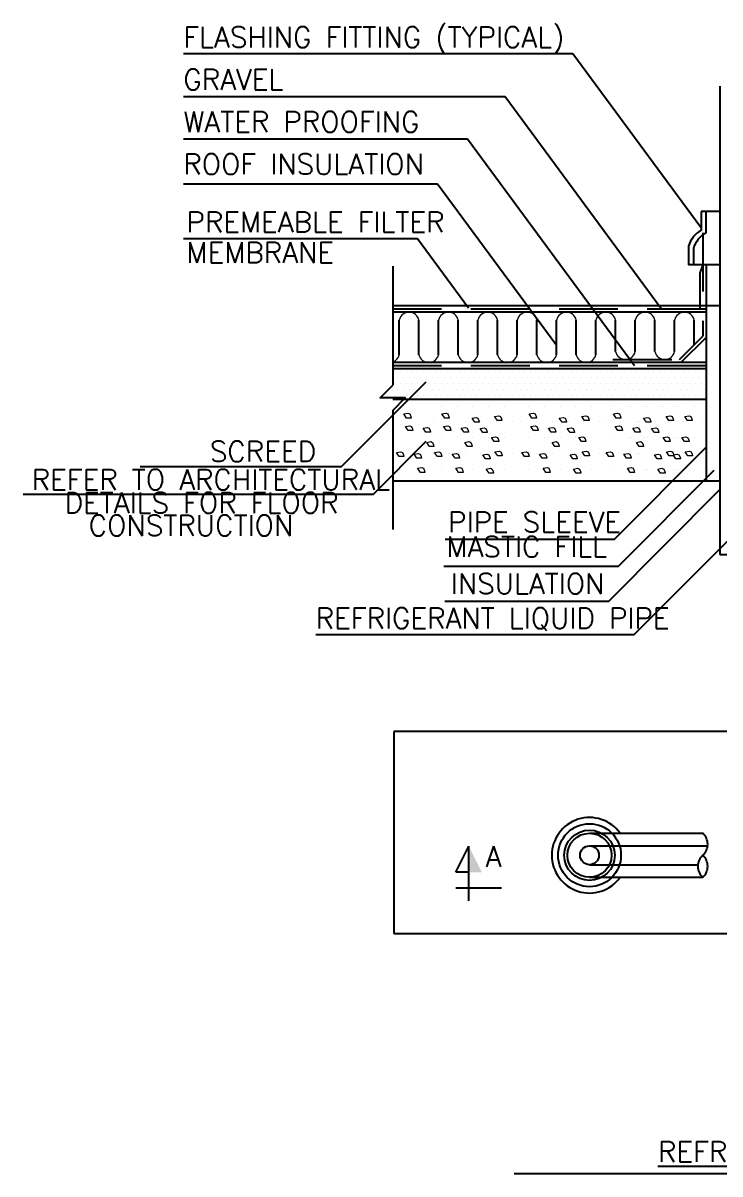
# Model space of a CAD drawing. Extents: x -730 to 2784, y 160 to 852.
# Drawn here: x -694.46 to -691.38, y 218.54 to 223.63 of the extents above; entities that cross this region are included whole.
import ezdxf

# ---------------------------------------------------------------- set-up
doc = ezdxf.new("R2010")
doc.units = 0
doc.header["$MEASUREMENT"] = 0
doc.linetypes.add('DSH3', pattern=[0.39, 0.26, -0.13])
for name, color, linetype in [('05_AC-EX.DUCT', 1, 'Continuous'), ('LIN-2', 7, 'Continuous'), ('LIN-4', 11, 'DSH3'), ('M_ARR', 2, 'Continuous'), ('T-TEXT', 3, 'Continuous'), ('TXST-500', 3, 'Continuous')]:
    doc.layers.add(name, color=color, linetype=linetype)
doc.layers.add('hatch', color=8, linetype='Continuous', lineweight=0)
doc.styles.add('AC', font='romans.shx', dxfattribs={"height": 0.2})

# ---------------------------------------------------------------- blocks, each defined once
blk = doc.blocks.new('*X260')
at = {"color": 0}
for p, q in [((2375, 12750), (2375, 12750)), ((2625, 12750), (2625, 12750)), ((2875, 12750), (2875, 12750)), ((3125, 12750), (3125, 12750)), ((3375, 12750), (3375, 12750)), ((2250, 12500), (2250, 12500)), ((2500, 12500), (2500, 12500)), ((2750, 12500), (2750, 12500)), ((3000, 12500), (3000, 12500)), ((3250, 12500), (3250, 12500)), ((3500, 12500), (3500, 12500)), ((2375, 12250), (2375, 12250)), ((2625, 12250), (2625, 12250)), ((2875, 12250), (2875, 12250)), ((3125, 12250), (3125, 12250)), ((3375, 12250), (3375, 12250)), ((2250, 12000), (2250, 12000)), ((2500, 12000), (2500, 12000)), ((2750, 12000), (2750, 12000)), ((3000, 12000), (3000, 12000)), ((3250, 12000), (3250, 12000)), ((3500, 12000), (3500, 12000)), ((2375, 11750), (2375, 11750)), ((2625, 11750), (2625, 11750)), ((2875, 11750), (2875, 11750)), ((3125, 11750), (3125, 11750)), ((3375, 11750), (3375, 11750))]:
    blk.add_line(p, q, dxfattribs=at)
blk = doc.blocks.new('*X259')
at = {"color": 0}
for p, q in [((1781.25, 7687.5), (1781.25, 7687.5)), ((1875, 7687.5), (1875, 7687.5)), ((1968.75, 7687.5), (1968.75, 7687.5)), ((2062.5, 7687.5), (2062.5, 7687.5)), ((2156.25, 7687.5), (2156.25, 7687.5)), ((2250, 7687.5), (2250, 7687.5)), ((2343.75, 7687.5), (2343.75, 7687.5)), ((2437.5, 7687.5), (2437.5, 7687.5)), ((2531.25, 7687.5), (2531.25, 7687.5)), ((2625, 7687.5), (2625, 7687.5)), ((2718.75, 7687.5), (2718.75, 7687.5)), ((2812.5, 7687.5), (2812.5, 7687.5)), ((2906.25, 7687.5), (2906.25, 7687.5)), ((3000, 7687.5), (3000, 7687.5)), ((3093.75, 7687.5), (3093.75, 7687.5)), ((3187.5, 7687.5), (3187.5, 7687.5)), ((3281.25, 7687.5), (3281.25, 7687.5)), ((3375, 7687.5), (3375, 7687.5)), ((3468.75, 7687.5), (3468.75, 7687.5)), ((3562.5, 7687.5), (3562.5, 7687.5)), ((3656.25, 7687.5), (3656.25, 7687.5)), ((3750, 7687.5), (3750, 7687.5)), ((3843.75, 7687.5), (3843.75, 7687.5)), ((3937.5, 7687.5), (3937.5, 7687.5)), ((4031.25, 7687.5), (4031.25, 7687.5)), ((4125, 7687.5), (4125, 7687.5)), ((4218.75, 7687.5), (4218.75, 7687.5)), ((4312.5, 7687.5), (4312.5, 7687.5)), ((4406.25, 7687.5), (4406.25, 7687.5)), ((4500, 7687.5), (4500, 7687.5)), ((4593.75, 7687.5), (4593.75, 7687.5)), ((4687.5, 7687.5), (4687.5, 7687.5)), ((4781.25, 7687.5), (4781.25, 7687.5)), ((4875, 7687.5), (4875, 7687.5)), ((4968.75, 7687.5), (4968.75, 7687.5)), ((5062.5, 7687.5), (5062.5, 7687.5)), ((5156.25, 7687.5), (5156.25, 7687.5)), ((5250, 7687.5), (5250, 7687.5)), ((5343.75, 7687.5), (5343.75, 7687.5)), ((5437.5, 7687.5), (5437.5, 7687.5)), ((5531.25, 7687.5), (5531.25, 7687.5)), ((5625, 7687.5), (5625, 7687.5)), ((5718.75, 7687.5), (5718.75, 7687.5)), ((5812.5, 7687.5), (5812.5, 7687.5)), ((5906.25, 7687.5), (5906.25, 7687.5)), ((6000, 7687.5), (6000, 7687.5)), ((6093.75, 7687.5), (6093.75, 7687.5)), ((6187.5, 7687.5), (6187.5, 7687.5)), ((6281.25, 7687.5), (6281.25, 7687.5)), ((6375, 7687.5), (6375, 7687.5)), ((6468.75, 7687.5), (6468.75, 7687.5)), ((6562.5, 7687.5), (6562.5, 7687.5)), ((6656.25, 7687.5), (6656.25, 7687.5)), ((1781.25, 7500), (1781.25, 7500)), ((1828.125, 7593.75), (1828.125, 7593.75)), ((1875, 7500), (1875, 7500)), ((1921.875, 7593.75), (1921.875, 7593.75)), ((1968.75, 7500), (1968.75, 7500)), ((2015.625, 7593.75), (2015.625, 7593.75)), ((2062.5, 7500), (2062.5, 7500)), ((2109.375, 7593.75), (2109.375, 7593.75)), ((2156.25, 7500), (2156.25, 7500)), ((2203.125, 7593.75), (2203.125, 7593.75)), ((2250, 7500), (2250, 7500)), ((2296.875, 7593.75), (2296.875, 7593.75)), ((2343.75, 7500), (2343.75, 7500)), ((2390.625, 7593.75), (2390.625, 7593.75)), ((2437.5, 7500), (2437.5, 7500)), ((2484.375, 7593.75), (2484.375, 7593.75)), ((2531.25, 7500), (2531.25, 7500)), ((2578.125, 7593.75), (2578.125, 7593.75)), ((2625, 7500), (2625, 7500)), ((2671.875, 7593.75), (2671.875, 7593.75)), ((2718.75, 7500), (2718.75, 7500)), ((2765.625, 7593.75), (2765.625, 7593.75)), ((2812.5, 7500), (2812.5, 7500)), ((2859.375, 7593.75), (2859.375, 7593.75)), ((2906.25, 7500), (2906.25, 7500)), ((2953.125, 7593.75), (2953.125, 7593.75)), ((3000, 7500), (3000, 7500)), ((3046.875, 7593.75), (3046.875, 7593.75)), ((3093.75, 7500), (3093.75, 7500)), ((3140.625, 7593.75), (3140.625, 7593.75)), ((3187.5, 7500), (3187.5, 7500)), ((3234.375, 7593.75), (3234.375, 7593.75)), ((3281.25, 7500), (3281.25, 7500)), ((3328.125, 7593.75), (3328.125, 7593.75)), ((3375, 7500), (3375, 7500)), ((3421.875, 7593.75), (3421.875, 7593.75)), ((3468.75, 7500), (3468.75, 7500)), ((3515.625, 7593.75), (3515.625, 7593.75)), ((3562.5, 7500), (3562.5, 7500)), ((3609.375, 7593.75), (3609.375, 7593.75)), ((3656.25, 7500), (3656.25, 7500)), ((3703.125, 7593.75), (3703.125, 7593.75)), ((3750, 7500), (3750, 7500)), ((3796.875, 7593.75), (3796.875, 7593.75)), ((3843.75, 7500), (3843.75, 7500)), ((3890.625, 7593.75), (3890.625, 7593.75)), ((3937.5, 7500), (3937.5, 7500)), ((3984.375, 7593.75), (3984.375, 7593.75)), ((4031.25, 7500), (4031.25, 7500)), ((4078.125, 7593.75), (4078.125, 7593.75)), ((4125, 7500), (4125, 7500)), ((4171.875, 7593.75), (4171.875, 7593.75)), ((4218.75, 7500), (4218.75, 7500)), ((4265.625, 7593.75), (4265.625, 7593.75)), ((4312.5, 7500), (4312.5, 7500)), ((4359.375, 7593.75), (4359.375, 7593.75)), ((4406.25, 7500), (4406.25, 7500)), ((4453.125, 7593.75), (4453.125, 7593.75)), ((4500, 7500), (4500, 7500)), ((4546.875, 7593.75), (4546.875, 7593.75)), ((4593.75, 7500), (4593.75, 7500)), ((4640.625, 7593.75), (4640.625, 7593.75)), ((4687.5, 7500), (4687.5, 7500)), ((4734.375, 7593.75), (4734.375, 7593.75)), ((4781.25, 7500), (4781.25, 7500)), ((4828.125, 7593.75), (4828.125, 7593.75)), ((4875, 7500), (4875, 7500)), ((4921.875, 7593.75), (4921.875, 7593.75)), ((4968.75, 7500), (4968.75, 7500)), ((5015.625, 7593.75), (5015.625, 7593.75)), ((5062.5, 7500), (5062.5, 7500)), ((5109.375, 7593.75), (5109.375, 7593.75)), ((5156.25, 7500), (5156.25, 7500)), ((5203.125, 7593.75), (5203.125, 7593.75)), ((5250, 7500), (5250, 7500)), ((5296.875, 7593.75), (5296.875, 7593.75)), ((5343.75, 7500), (5343.75, 7500)), ((5390.625, 7593.75), (5390.625, 7593.75)), ((5437.5, 7500), (5437.5, 7500)), ((5484.375, 7593.75), (5484.375, 7593.75)), ((5531.25, 7500), (5531.25, 7500)), ((5578.125, 7593.75), (5578.125, 7593.75)), ((5625, 7500), (5625, 7500)), ((5671.875, 7593.75), (5671.875, 7593.75)), ((5718.75, 7500), (5718.75, 7500)), ((5765.625, 7593.75), (5765.625, 7593.75)), ((5812.5, 7500), (5812.5, 7500)), ((5859.375, 7593.75), (5859.375, 7593.75)), ((5906.25, 7500), (5906.25, 7500)), ((5953.125, 7593.75), (5953.125, 7593.75)), ((6000, 7500), (6000, 7500)), ((6046.875, 7593.75), (6046.875, 7593.75)), ((6093.75, 7500), (6093.75, 7500)), ((6140.625, 7593.75), (6140.625, 7593.75)), ((6187.5, 7500), (6187.5, 7500)), ((6234.375, 7593.75), (6234.375, 7593.75)), ((6281.25, 7500), (6281.25, 7500)), ((6328.125, 7593.75), (6328.125, 7593.75)), ((6375, 7500), (6375, 7500)), ((6421.875, 7593.75), (6421.875, 7593.75)), ((6468.75, 7500), (6468.75, 7500)), ((6515.625, 7593.75), (6515.625, 7593.75)), ((6562.5, 7500), (6562.5, 7500)), ((6609.375, 7593.75), (6609.375, 7593.75)), ((6656.25, 7500), (6656.25, 7500)), ((6703.125, 7593.75), (6703.125, 7593.75)), ((1734.375, 7406.25), (1734.375, 7406.25)), ((1828.125, 7406.25), (1828.125, 7406.25)), ((1921.875, 7406.25), (1921.875, 7406.25)), ((2015.625, 7406.25), (2015.625, 7406.25)), ((2109.375, 7406.25), (2109.375, 7406.25)), ((2203.125, 7406.25), (2203.125, 7406.25)), ((2296.875, 7406.25), (2296.875, 7406.25)), ((2390.625, 7406.25), (2390.625, 7406.25)), ((2484.375, 7406.25), (2484.375, 7406.25)), ((2578.125, 7406.25), (2578.125, 7406.25)), ((2671.875, 7406.25), (2671.875, 7406.25)), ((2765.625, 7406.25), (2765.625, 7406.25)), ((2859.375, 7406.25), (2859.375, 7406.25)), ((2953.125, 7406.25), (2953.125, 7406.25)), ((3046.875, 7406.25), (3046.875, 7406.25)), ((3140.625, 7406.25), (3140.625, 7406.25)), ((3234.375, 7406.25), (3234.375, 7406.25)), ((3328.125, 7406.25), (3328.125, 7406.25)), ((3421.875, 7406.25), (3421.875, 7406.25)), ((3515.625, 7406.25), (3515.625, 7406.25)), ((3609.375, 7406.25), (3609.375, 7406.25)), ((3703.125, 7406.25), (3703.125, 7406.25)), ((3796.875, 7406.25), (3796.875, 7406.25)), ((3890.625, 7406.25), (3890.625, 7406.25)), ((3984.375, 7406.25), (3984.375, 7406.25)), ((4078.125, 7406.25), (4078.125, 7406.25)), ((4171.875, 7406.25), (4171.875, 7406.25)), ((4265.625, 7406.25), (4265.625, 7406.25)), ((4359.375, 7406.25), (4359.375, 7406.25)), ((4453.125, 7406.25), (4453.125, 7406.25)), ((4546.875, 7406.25), (4546.875, 7406.25)), ((4640.625, 7406.25), (4640.625, 7406.25)), ((4734.375, 7406.25), (4734.375, 7406.25)), ((4828.125, 7406.25), (4828.125, 7406.25)), ((4921.875, 7406.25), (4921.875, 7406.25)), ((5015.625, 7406.25), (5015.625, 7406.25)), ((5109.375, 7406.25), (5109.375, 7406.25)), ((5203.125, 7406.25), (5203.125, 7406.25)), ((5296.875, 7406.25), (5296.875, 7406.25)), ((5390.625, 7406.25), (5390.625, 7406.25)), ((5484.375, 7406.25), (5484.375, 7406.25)), ((5578.125, 7406.25), (5578.125, 7406.25)), ((5671.875, 7406.25), (5671.875, 7406.25)), ((5765.625, 7406.25), (5765.625, 7406.25)), ((5859.375, 7406.25), (5859.375, 7406.25)), ((5953.125, 7406.25), (5953.125, 7406.25)), ((6046.875, 7406.25), (6046.875, 7406.25)), ((6140.625, 7406.25), (6140.625, 7406.25)), ((6234.375, 7406.25), (6234.375, 7406.25)), ((6328.125, 7406.25), (6328.125, 7406.25)), ((6421.875, 7406.25), (6421.875, 7406.25)), ((6515.625, 7406.25), (6515.625, 7406.25)), ((6609.375, 7406.25), (6609.375, 7406.25)), ((6703.125, 7406.25), (6703.125, 7406.25)), ((1593.75, 7312.5), (1593.75, 7312.5)), ((1687.5, 7312.5), (1687.5, 7312.5)), ((1781.25, 7312.5), (1781.25, 7312.5)), ((1875, 7312.5), (1875, 7312.5)), ((1968.75, 7312.5), (1968.75, 7312.5)), ((2062.5, 7312.5), (2062.5, 7312.5)), ((2156.25, 7312.5), (2156.25, 7312.5)), ((2250, 7312.5), (2250, 7312.5)), ((2343.75, 7312.5), (2343.75, 7312.5)), ((2437.5, 7312.5), (2437.5, 7312.5)), ((2531.25, 7312.5), (2531.25, 7312.5)), ((2625, 7312.5), (2625, 7312.5)), ((2718.75, 7312.5), (2718.75, 7312.5)), ((2812.5, 7312.5), (2812.5, 7312.5)), ((2906.25, 7312.5), (2906.25, 7312.5)), ((3000, 7312.5), (3000, 7312.5)), ((3093.75, 7312.5), (3093.75, 7312.5)), ((3187.5, 7312.5), (3187.5, 7312.5)), ((3281.25, 7312.5), (3281.25, 7312.5)), ((3375, 7312.5), (3375, 7312.5)), ((3468.75, 7312.5), (3468.75, 7312.5)), ((3562.5, 7312.5), (3562.5, 7312.5)), ((3656.25, 7312.5), (3656.25, 7312.5)), ((3750, 7312.5), (3750, 7312.5)), ((3843.75, 7312.5), (3843.75, 7312.5)), ((3937.5, 7312.5), (3937.5, 7312.5)), ((4031.25, 7312.5), (4031.25, 7312.5)), ((4125, 7312.5), (4125, 7312.5)), ((4218.75, 7312.5), (4218.75, 7312.5)), ((4312.5, 7312.5), (4312.5, 7312.5)), ((4406.25, 7312.5), (4406.25, 7312.5)), ((4500, 7312.5), (4500, 7312.5)), ((4593.75, 7312.5), (4593.75, 7312.5)), ((4687.5, 7312.5), (4687.5, 7312.5)), ((4781.25, 7312.5), (4781.25, 7312.5)), ((4875, 7312.5), (4875, 7312.5)), ((4968.75, 7312.5), (4968.75, 7312.5)), ((5062.5, 7312.5), (5062.5, 7312.5)), ((5156.25, 7312.5), (5156.25, 7312.5)), ((5250, 7312.5), (5250, 7312.5)), ((5343.75, 7312.5), (5343.75, 7312.5)), ((5437.5, 7312.5), (5437.5, 7312.5)), ((5531.25, 7312.5), (5531.25, 7312.5)), ((5625, 7312.5), (5625, 7312.5)), ((5718.75, 7312.5), (5718.75, 7312.5)), ((5812.5, 7312.5), (5812.5, 7312.5)), ((5906.25, 7312.5), (5906.25, 7312.5)), ((6000, 7312.5), (6000, 7312.5)), ((6093.75, 7312.5), (6093.75, 7312.5)), ((6187.5, 7312.5), (6187.5, 7312.5)), ((6281.25, 7312.5), (6281.25, 7312.5)), ((6375, 7312.5), (6375, 7312.5)), ((6468.75, 7312.5), (6468.75, 7312.5)), ((6562.5, 7312.5), (6562.5, 7312.5)), ((6656.25, 7312.5), (6656.25, 7312.5))]:
    blk.add_line(p, q, dxfattribs=at)
blk = doc.blocks.new('AR6')
at = {"layer": 'M_ARR'}
for p, q in [((-16.6, 0), (-16.6, 2)), ((-16.6, 2), (-12.6, 0))]:
    blk.add_line(p, q, dxfattribs=at)
blk.add_solid([(-12.6, 0), (-16.6, 0), (-16.6, -2), (-16.6, 0)], dxfattribs=at)
at = {"layer": 'TXST-500'}
for p, q in [((-19, 2), (-19, -5)), ((-21, 0), (-12.6, 0))]:
    blk.add_line(p, q, dxfattribs=at)

msp = doc.modelspace()

# ---------------------------------------------------------------- linework, layer by layer
for p, q in [((-692.7949, 222.1614), (-692.7949, 222.3145)), ((-692.7079, 222.1614), (-692.7079, 222.3145)), ((-692.6209, 222.1614), (-692.6209, 222.3145)), ((-692.5339, 222.1614), (-692.5339, 222.3145)), ((-692.4469, 222.1614), (-692.4469, 222.3145)), ((-692.3599, 222.1614), (-692.3599, 222.3145)), ((-692.2729, 222.1614), (-692.2729, 222.3145)), ((-692.1859, 222.1614), (-692.1859, 222.3145)), ((-692.0989, 222.1614), (-692.0989, 222.3145)), ((-692.0119, 222.1614), (-692.0119, 222.3145)), ((-691.9249, 222.1614), (-691.9249, 222.3145)), ((-691.8379, 222.1753), (-691.8379, 222.3145)), ((-691.7509, 222.1753), (-691.7509, 222.3145)), ((-691.6639, 222.1753), (-691.6639, 222.3145)), ((-691.5769, 222.1753), (-691.5769, 222.3145)), ((-691.4899, 222.2056), (-691.4899, 222.3145))]:
    msp.add_line(p, q)
at = {"layer": '05_AC-EX.DUCT', "color": 2}
msp.add_line((-689.7176, 218.538), (-692.287, 218.538), dxfattribs=at)
at = {"layer": 'hatch'}
for points in [[(-692.7427, 221.8809), (-692.7626, 221.8809), (-692.7749, 221.8992), (-692.7565, 221.9023), (-692.7488, 221.8992), (-692.7442, 221.8885)], [(-692.5741, 221.8809), (-692.594, 221.8809), (-692.6063, 221.8992), (-692.5879, 221.9023), (-692.5802, 221.8992), (-692.5757, 221.8885)], [(-692.4408, 221.8625), (-692.4607, 221.8625), (-692.473, 221.8809), (-692.4546, 221.8839), (-692.4469, 221.8809), (-692.4423, 221.8701)], [(-692.3412, 221.8701), (-692.3611, 221.8701), (-692.3734, 221.8885), (-692.355, 221.8916), (-692.3473, 221.8885), (-692.3427, 221.8778)], [(-692.1883, 221.8809), (-692.2082, 221.8809), (-692.2204, 221.8992), (-692.2021, 221.9023), (-692.1944, 221.8992), (-692.1898, 221.8885)], [(-692.0549, 221.8625), (-692.0749, 221.8625), (-692.0871, 221.8809), (-692.0687, 221.8839), (-692.0611, 221.8809), (-692.0565, 221.8701)], [(-691.9553, 221.8701), (-691.9752, 221.8701), (-691.9875, 221.8885), (-691.9691, 221.8916), (-691.9615, 221.8885), (-691.9569, 221.8778)], [(-691.8153, 221.8809), (-691.8352, 221.8809), (-691.8474, 221.8992), (-691.8291, 221.9023), (-691.8214, 221.8992), (-691.8168, 221.8885)], [(-691.6819, 221.8625), (-691.7019, 221.8625), (-691.7141, 221.8809), (-691.6957, 221.8839), (-691.6881, 221.8809), (-691.6835, 221.8701)], [(-691.5823, 221.8701), (-691.6023, 221.8701), (-691.6145, 221.8885), (-691.5961, 221.8916), (-691.5885, 221.8885), (-691.5839, 221.8778)], [(-691.4994, 221.8701), (-691.5194, 221.8701), (-691.5316, 221.8885), (-691.5132, 221.8916), (-691.5056, 221.8885), (-691.501, 221.8778)], [(-692.735, 221.8257), (-692.755, 221.8257), (-692.7672, 221.8441), (-692.7488, 221.8472), (-692.7412, 221.8441), (-692.7366, 221.8334)], [(-692.6569, 221.8181), (-692.6768, 221.8181), (-692.6891, 221.8365), (-692.6707, 221.8395), (-692.663, 221.8365), (-692.6584, 221.8257)], [(-692.5665, 221.8257), (-692.5864, 221.8257), (-692.5986, 221.8441), (-692.5802, 221.8472), (-692.5726, 221.8441), (-692.568, 221.8334)], [(-692.4883, 221.8181), (-692.5082, 221.8181), (-692.5205, 221.8365), (-692.5021, 221.8395), (-692.4944, 221.8365), (-692.4898, 221.8257)], [(-692.4055, 221.8165), (-692.4255, 221.8165), (-692.4377, 221.8349), (-692.4193, 221.838), (-692.4117, 221.8349), (-692.4071, 221.8242)], [(-692.1806, 221.8257), (-692.2005, 221.8257), (-692.2128, 221.8441), (-692.1944, 221.8472), (-692.1867, 221.8441), (-692.1821, 221.8334)], [(-692.1024, 221.8181), (-692.1224, 221.8181), (-692.1346, 221.8365), (-692.1162, 221.8395), (-692.1086, 221.8365), (-692.104, 221.8257)], [(-692.0197, 221.8165), (-692.0396, 221.8165), (-692.0519, 221.8349), (-692.0335, 221.838), (-692.0258, 221.8349), (-692.0212, 221.8242)], [(-691.8076, 221.8257), (-691.8275, 221.8257), (-691.8398, 221.8441), (-691.8214, 221.8472), (-691.8137, 221.8441), (-691.8091, 221.8334)], [(-691.7294, 221.8181), (-691.7494, 221.8181), (-691.7616, 221.8365), (-691.7432, 221.8395), (-691.7356, 221.8365), (-691.731, 221.8257)], [(-691.6467, 221.8165), (-691.6666, 221.8165), (-691.6789, 221.8349), (-691.6605, 221.838), (-691.6528, 221.8349), (-691.6482, 221.8242)], [(-692.355, 221.7767), (-692.3749, 221.7767), (-692.3872, 221.7951), (-692.3688, 221.7982), (-692.3611, 221.7951), (-692.3565, 221.7844)], [(-691.9691, 221.7767), (-691.989, 221.7767), (-692.0013, 221.7951), (-691.9829, 221.7982), (-691.9752, 221.7951), (-691.9706, 221.7844)], [(-691.5961, 221.7767), (-691.616, 221.7767), (-691.6283, 221.7951), (-691.6099, 221.7982), (-691.6023, 221.7951), (-691.5977, 221.7844)], [(-691.5132, 221.7767), (-691.5331, 221.7767), (-691.5454, 221.7951), (-691.527, 221.7982), (-691.5194, 221.7951), (-691.5148, 221.7844)], [(-692.7749, 221.7109), (-692.7948, 221.7109), (-692.8071, 221.7293), (-692.7887, 221.7323), (-692.781, 221.7293), (-692.7764, 221.7185)], [(-692.6415, 221.7553), (-692.6615, 221.7553), (-692.6737, 221.7737), (-692.6553, 221.7767), (-692.6477, 221.7737), (-692.6431, 221.7629)], [(-692.6063, 221.7109), (-692.6262, 221.7109), (-692.6385, 221.7293), (-692.6201, 221.7323), (-692.6124, 221.7293), (-692.6078, 221.7185)], [(-692.473, 221.7553), (-692.4929, 221.7553), (-692.5052, 221.7737), (-692.4868, 221.7767), (-692.4791, 221.7737), (-692.4745, 221.7629)], [(-692.3396, 221.7139), (-692.3596, 221.7139), (-692.3718, 221.7323), (-692.3534, 221.7354), (-692.3458, 221.7323), (-692.3412, 221.7216)], [(-692.2204, 221.7109), (-692.2404, 221.7109), (-692.2526, 221.7293), (-692.2342, 221.7323), (-692.2266, 221.7293), (-692.222, 221.7185)], [(-692.0871, 221.7553), (-692.107, 221.7553), (-692.1193, 221.7737), (-692.1009, 221.7767), (-692.0932, 221.7737), (-692.0887, 221.7629)], [(-691.9538, 221.7139), (-691.9737, 221.7139), (-691.986, 221.7323), (-691.9676, 221.7354), (-691.9599, 221.7323), (-691.9553, 221.7216)], [(-691.8474, 221.7109), (-691.8674, 221.7109), (-691.8796, 221.7293), (-691.8612, 221.7323), (-691.8536, 221.7293), (-691.849, 221.7185)], [(-691.7141, 221.7553), (-691.734, 221.7553), (-691.7463, 221.7737), (-691.7279, 221.7767), (-691.7203, 221.7737), (-691.7157, 221.7629)], [(-691.5808, 221.7139), (-691.6007, 221.7139), (-691.613, 221.7323), (-691.5946, 221.7354), (-691.5869, 221.7323), (-691.5823, 221.7216)], [(-691.4979, 221.7139), (-691.5178, 221.7139), (-691.5301, 221.7323), (-691.5117, 221.7354), (-691.504, 221.7323), (-691.4994, 221.7216)], [(-692.6967, 221.7032), (-692.7166, 221.7032), (-692.7289, 221.7216), (-692.7105, 221.7247), (-692.7028, 221.7216), (-692.6983, 221.7109)], [(-692.5281, 221.7032), (-692.5481, 221.7032), (-692.5603, 221.7216), (-692.5419, 221.7247), (-692.5343, 221.7216), (-692.5297, 221.7109)], [(-692.3933, 221.7002), (-692.4132, 221.7002), (-692.4255, 221.7185), (-692.4071, 221.7216), (-692.3994, 221.7185), (-692.3948, 221.7078)], [(-692.1423, 221.7032), (-692.1622, 221.7032), (-692.1745, 221.7216), (-692.1561, 221.7247), (-692.1484, 221.7216), (-692.1438, 221.7109)], [(-692.0074, 221.7002), (-692.0274, 221.7002), (-692.0396, 221.7185), (-692.0212, 221.7216), (-692.0136, 221.7185), (-692.009, 221.7078)], [(-691.7693, 221.7032), (-691.7892, 221.7032), (-691.8015, 221.7216), (-691.7831, 221.7247), (-691.7754, 221.7216), (-691.7708, 221.7109)], [(-691.6344, 221.7002), (-691.6544, 221.7002), (-691.6666, 221.7185), (-691.6482, 221.7216), (-691.6406, 221.7185), (-691.636, 221.7078)], [(-691.5515, 221.7002), (-691.5715, 221.7002), (-691.5837, 221.7185), (-691.5653, 221.7216), (-691.5577, 221.7185), (-691.5531, 221.7078)], [(-692.6814, 221.6404), (-692.7013, 221.6404), (-692.7136, 221.6588), (-692.6952, 221.6619), (-692.6875, 221.6588), (-692.6829, 221.6481)], [(-692.5128, 221.6404), (-692.5327, 221.6404), (-692.545, 221.6588), (-692.5266, 221.6619), (-692.5189, 221.6588), (-692.5144, 221.6481)], [(-692.378, 221.6374), (-692.3979, 221.6374), (-692.4101, 221.6557), (-692.3918, 221.6588), (-692.3841, 221.6557), (-692.3795, 221.645)], [(-692.127, 221.6404), (-692.1469, 221.6404), (-692.1591, 221.6588), (-692.1408, 221.6619), (-692.1331, 221.6588), (-692.1285, 221.6481)], [(-691.9921, 221.6374), (-692.012, 221.6374), (-692.0243, 221.6557), (-692.0059, 221.6588), (-691.9982, 221.6557), (-691.9936, 221.645)], [(-691.754, 221.6404), (-691.7739, 221.6404), (-691.7861, 221.6588), (-691.7678, 221.6619), (-691.7601, 221.6588), (-691.7555, 221.6481)], [(-691.6191, 221.6374), (-691.639, 221.6374), (-691.6513, 221.6557), (-691.6329, 221.6588), (-691.6252, 221.6557), (-691.6206, 221.645)]]:
    msp.add_lwpolyline(points, close=True, dxfattribs=at)
for centre, start, end in [((-692.7514, 222.3049), 12.5442, 167.4558), ((-692.5774, 222.3049), 12.5442, 167.4558), ((-692.4034, 222.3049), 12.5442, 167.4558), ((-692.2294, 222.3049), 12.5442, 167.4558), ((-692.0554, 222.3049), 12.5442, 167.4558), ((-691.8814, 222.3049), 12.5442, 167.4558), ((-691.7074, 222.3049), 12.5442, 167.4558), ((-691.5334, 222.3049), 12.5442, 167.4558), ((-692.8384, 222.1711), 288.9852, 347.4558), ((-692.6644, 222.1711), 192.5442, 347.4558), ((-692.4904, 222.1711), 192.5442, 347.4558), ((-692.3164, 222.1711), 192.5442, 347.4558), ((-692.1424, 222.1711), 192.5442, 347.4558), ((-691.9684, 222.1711), 192.5442, 347.4558), ((-691.7944, 222.185), 192.5442, 347.4558), ((-691.6204, 222.185), 192.5442, 347.4558)]:
    msp.add_arc(centre, 0.0446, start, end, dxfattribs=at)
at = {"layer": 'LIN-2'}
for p, q in [((-691.3763, 223.3488), (-691.3763, 221.2775)), ((-691.3763, 222.7948), (-691.4598, 222.7948)), ((-691.4598, 222.7948), (-691.4598, 222.7113)), ((-691.4379, 222.701), (-691.4379, 222.7948)), ((-691.5155, 222.6417), (-691.5155, 222.5581)), ((-691.4936, 222.6314), (-691.4936, 222.5581)), ((-692.8239, 222.5523), (-692.8239, 222.0261)), ((-691.3763, 222.5581), (-691.5155, 222.5581)), ((-691.4379, 222.5581), (-691.4379, 221.6015)), ((-691.3763, 222.3772), (-692.8239, 222.3772)), ((-691.4379, 222.3772), (-692.8239, 222.3772)), ((-691.4379, 222.3493), (-692.8239, 222.3493)), ((-691.5492, 222.1266), (-691.4379, 222.238)), ((-691.4379, 222.1266), (-692.8239, 222.1266)), ((-691.4379, 222.0988), (-692.8239, 222.0988)), ((-691.4379, 221.9634), (-692.8239, 221.9634)), ((-692.8239, 221.9147), (-692.8239, 221.3885)), ((-691.3763, 221.6015), (-692.8239, 221.6015)), ((-691.3763, 221.2775), (-691.3206, 221.2775)), ((-691.9534, 220.0449), (-691.4523, 220.0449)), ((-691.9534, 219.9892), (-691.4309, 219.9892)), ((-691.9534, 219.9057), (-691.4737, 219.9057)), ((-691.9534, 219.85), (-691.4523, 219.85))]:
    msp.add_line(p, q, dxfattribs=at)
msp.add_lwpolyline([(-692.8239, 221.9147), (-692.7683, 221.9704), (-692.8796, 221.9704), (-692.8239, 222.0261)], dxfattribs=at)
for radius in [0.1392, 0.1114, 0.0974, 0.0418]:
    msp.add_circle((-691.9534, 219.9475), radius, dxfattribs=at)
for centre, radius, start, end in [((-691.404, 222.6095), 0.1161, 118.7574, 163.923), ((-691.3821, 222.5993), 0.1161, 118.7574, 163.923), ((-691.9534, 219.9475), 0.167, 35.6853, 324.3147), ((-691.496, 219.9962), 0.0654, 311.8798, 48.1202), ((-691.4086, 219.8987), 0.0654, 131.8798, 228.1202), ((-691.496, 219.8987), 0.0654, 311.8798, 48.1202)]:
    msp.add_arc(centre, radius, start, end, dxfattribs=at)
at = {"layer": 'LIN-4'}
for p, q in [((-691.4518, 222.701), (-691.4518, 222.2437)), ((-691.4517, 222.5583), (-691.4657, 222.5238)), ((-691.4657, 222.5238), (-691.4657, 222.3633)), ((-691.4379, 222.3633), (-692.8239, 222.3633)), ((-691.555, 222.1405), (-691.4518, 222.2437)), ((-691.8498, 222.1405), (-691.555, 222.1405)), ((-691.4379, 222.1127), (-692.8239, 222.1127))]:
    msp.add_line(p, q, dxfattribs=at)
at = {"layer": 'M_ARR'}
for p, q in [((-688.9542, 220.495), (-692.8186, 220.495)), ((-692.8186, 220.495), (-692.8186, 219.6016)), ((-692.8186, 219.6016), (-688.9542, 219.6016))]:
    msp.add_line(p, q, dxfattribs=at)
at = {"layer": 'T-TEXT', "color": 7, "linetype": 'Continuous'}
for p, q in [((-693.7499, 223.4929), (-692.0268, 223.4929)), ((-692.0268, 223.4929), (-691.4613, 222.7256)), ((-693.7499, 223.3032), (-692.3272, 223.3032)), ((-692.3272, 223.3032), (-691.6355, 222.3647)), ((-693.7499, 223.1163), (-692.4931, 223.1163)), ((-692.4931, 223.1163), (-691.7545, 222.1141)), ((-693.7499, 222.9168), (-692.6256, 222.9168)), ((-692.6256, 222.9168), (-692.103, 222.2075)), ((-693.7499, 222.6753), (-692.7145, 222.6753)), ((-692.7145, 222.6753), (-692.4884, 222.3685)), ((-693.0502, 221.667), (-692.6765, 222.0419)), ((-692.9093, 221.5449), (-692.6765, 221.7784)), ((-691.8429, 221.346), (-691.4365, 221.7537)), ((-693.9405, 221.667), (-693.0502, 221.667)), ((-691.8257, 221.2261), (-691.4022, 221.651)), ((-694.4593, 221.5449), (-692.9093, 221.5449)), ((-691.8683, 221.072), (-691.3765, 221.5654)), ((-691.7569, 220.9221), (-691.2651, 221.4155)), ((-692.5913, 221.346), (-691.8429, 221.346)), ((-692.5972, 221.2261), (-691.8257, 221.2261)), ((-692.5927, 221.072), (-691.8683, 221.072)), ((-691.7569, 220.9221), (-693.1635, 220.9221))]:
    msp.add_line(p, q, dxfattribs=at)

# ---------------------------------------------------------------- block references
at = {"xscale": 0.02883880587978638, "yscale": 0.02883880587978638, "zscale": 0.02883880587977131, "rotation": 90}
msp.add_blockref('AR6', (-692.4876, 220.3511), dxfattribs=at)
at = {"layer": 'hatch', "xscale": 0.0002783996171729086, "yscale": 0.0002783996171729086, "zscale": 0.0002783996172044293}
for name, p in [('*X259', (-693.3128, 219.945)), ('*X260', (-693.2695, 218.384)), ('*X260', (-692.8836, 218.384)), ('*X260', (-692.5106, 218.384)), ('*X260', (-692.4277, 218.384))]:
    msp.add_blockref(name, p, dxfattribs=at)

# ---------------------------------------------------------------- texts
at = {"layer": '05_AC-EX.DUCT', "color": 2, "style": 'AC'}
msp.add_text('%%uREFRIGERANT PIPES', height=0.090625, dxfattribs=at).set_placement((-691.6506, 218.5913))
at = {"layer": 'T-TEXT', "color": 7, "linetype": 'Continuous', "style": 'AC'}
for s, height, p in [('FLASHING FITTING (TYPICAL)', 0.090625, (-693.7502, 223.5203)), ('GRAVEL', 0.09062, (-693.7502, 223.3332)), ('WATER PROOFING', 0.090625, (-693.7502, 223.1461)), ('ROOF INSULATION', 0.090625, (-693.7502, 222.959)), ('PREMEABLE FILTER', 0.090625, (-693.7364, 222.703)), ('MEMBRANE', 0.09062, (-693.7364, 222.5679)), ('SCREED', 0.09062, (-693.6333, 221.6883)), ('REFER TO ARCHITECTURAL', 0.090625, (-694.4211, 221.5637)), ('DETAILS FOR FLOOR', 0.090625, (-694.2754, 221.4607)), ('CONSTRUCTION', 0.090625, (-694.1688, 221.3608)), ('PIPE SLEEVE', 0.090625, (-692.5791, 221.3762)), ('MASTIC FILL', 0.090625, (-692.5865, 221.2667)), ('INSULATION', 0.09062, (-692.567, 221.1031)), ('REFRIGERANT LIQUID PIPE', 0.090625, (-693.1649, 220.9508))]:
    msp.add_text(s, height=height, dxfattribs=at).set_placement(p)
at = {"layer": 'TXST-500', "style": 'AC'}
msp.add_text('A', height=0.0906, dxfattribs=at).set_placement((-692.4132, 219.8969))

doc.saveas('drawing.dxf')
